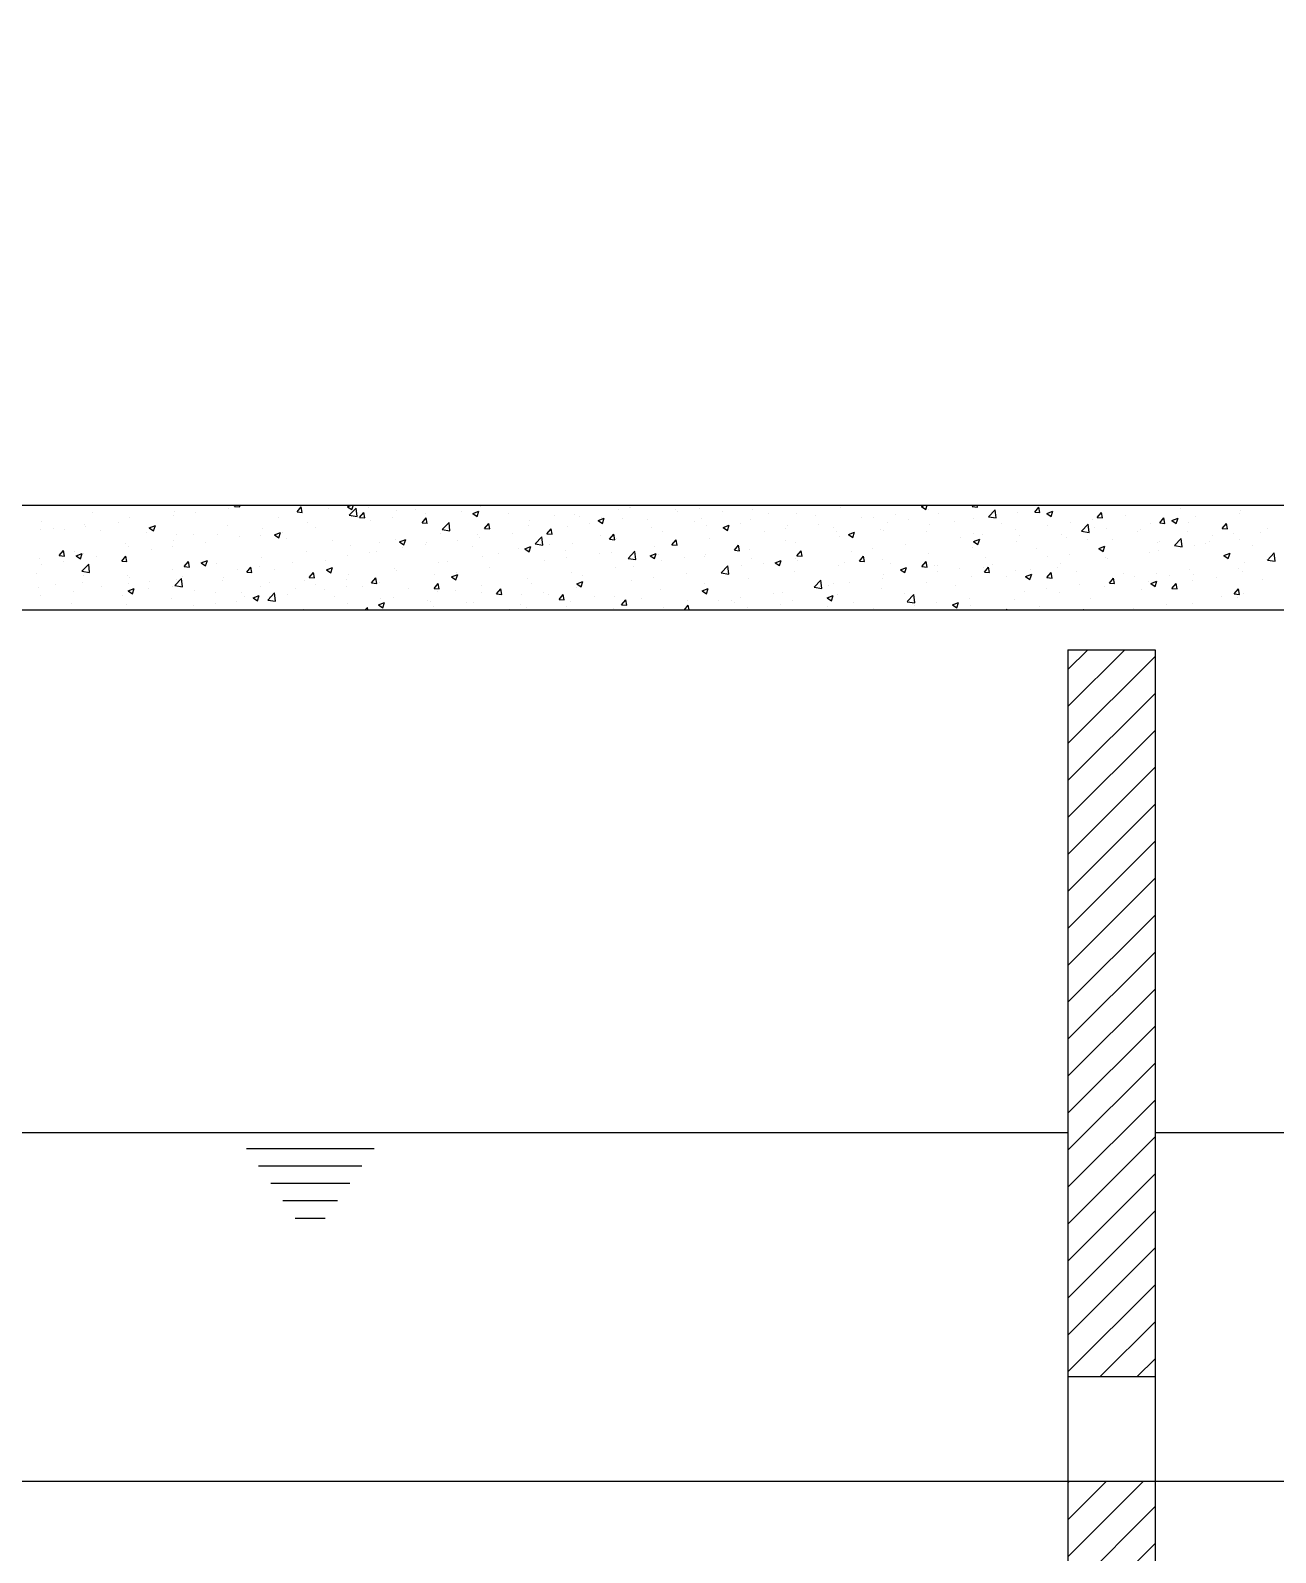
# Model space of a CAD drawing. Header units: inches. Extents: x 2738 to 3098, y 1543 to 1887.
# Drawn here: x 2876.8 to 2948.3, y 1629.9 to 1717.2 of the extents above; entities that cross this region are included whole.
import ezdxf

# ---------------------------------------------------------------- set-up
doc = ezdxf.new("R2010")
doc.units = ezdxf.units.IN
doc.header["$LTSCALE"] = 15
doc.header["$MEASUREMENT"] = 0
for name, color, linetype in [('Dim', 7, 'Continuous'), ('Hatch', 8, 'Continuous'), ('Sep. Tank', 5, 'Continuous'), ('Sock Pit', 3, 'Continuous')]:
    doc.layers.add(name, color=color, linetype=linetype)

msp = doc.modelspace()

# ---------------------------------------------------------------- hatches: boundary and pattern name
at = {"layer": 'Dim'}
h = msp.add_hatch(dxfattribs=at)
h.set_pattern_fill('ANSI31', color=256, scale=12)
h.paths.add_polyline_path([(2798.38335, 1834.10842), (2754.38335, 1834.10842), (2754.38335, 1790.10842), (2798.38335, 1790.10842), (2798.38335, 1809.10842), (2788.38335, 1809.10842), (2788.38335, 1800.10842), (2764.38335, 1800.10842), (2764.38335, 1824.10842), (2788.38335, 1824.10842), (2788.38335, 1815.10842), (2798.38335, 1815.10842)])
h.paths.add_polyline_path([(2840.38335, 1850.60842), (2936.38335, 1850.60842), (2936.38335, 1833.60842), (2941.38335, 1833.60842), (2941.38335, 1850.60842), (3001.38335, 1850.60842), (3001.38335, 1815.10842), (3011.38335, 1815.10842), (3011.38335, 1860.60842), (2830.38335, 1860.60842), (2830.38335, 1815.10842), (2840.38335, 1815.10842)])
h.paths.add_polyline_path([(2840.38335, 1809.10842), (2830.38335, 1809.10842), (2830.38335, 1763.60842), (3011.38335, 1763.60842), (3011.38335, 1809.10842), (3001.38335, 1809.10842), (3001.38335, 1773.60842), (2941.38335, 1773.60842), (2941.38335, 1785.60842), (2936.38335, 1785.60842), (2936.38335, 1773.60842), (2840.38335, 1773.60842)])
h.paths.add_polyline_path([(2840.38335, 1683.9922), (2830.38335, 1683.9922), (2830.38335, 1659.9922), (2840.38335, 1659.9922)])
h.paths.add_polyline_path([(2845.38335, 1633.9922), (2840.38335, 1633.9922), (2840.38335, 1653.9922), (2830.38335, 1653.9922), (2830.38335, 1597.9922), (2845.38335, 1597.9922)])
h.paths.add_polyline_path([(3012.38335, 1647.9922), (3002.38335, 1647.9922), (3002.38335, 1633.9922), (2997.38335, 1633.9922), (2997.38335, 1597.9922), (3012.38335, 1597.9922)])
h.paths.add_polyline_path([(3012.38335, 1683.9922), (3002.38335, 1683.9922), (3002.38335, 1653.9922), (3012.38335, 1653.9922)])
h.paths.add_polyline_path([(2941.38335, 1681.7006), (2936.38335, 1681.7006), (2936.38335, 1653.9922), (2941.38335, 1653.9922)])
h.paths.add_polyline_path([(2941.38335, 1653.9922), (2936.38335, 1653.9922), (2936.38335, 1639.9922), (2941.38335, 1639.9922)])
h.paths.add_polyline_path([(2941.38335, 1633.9922), (2936.38335, 1633.9922), (2936.38335, 1597.9922), (2941.38335, 1597.9922)])
h.paths.add_polyline_path([(2941.38335, 1825.60842), (2936.38335, 1825.60842), (2936.38335, 1813.60842), (2941.38335, 1813.60842)])
h.paths.add_polyline_path([(2941.38335, 1805.60842), (2936.38335, 1805.60842), (2936.38335, 1793.60842), (2941.38335, 1793.60842)], flags=17)

# ---------------------------------------------------------------- linework, layer by layer
at = {"layer": 'Hatch', "linetype": 'Continuous'}
for p, q in [((2880.39334, 1689.56554), (2880.39334, 1689.56554)), ((2882.51975, 1689.28052), (2882.51975, 1689.28052)), ((2885.07329, 1689.41884), (2885.07329, 1689.41884)), ((2885.08694, 1689.63257), (2885.08694, 1689.63257)), ((2886.32499, 1689.58363), (2886.32499, 1689.58363)), ((2887.61247, 1689.95267), (2887.61247, 1689.95267)), ((2888.21865, 1689.83294), (2888.21865, 1689.83294)), ((2888.55268, 1689.92342), (2888.61039, 1689.9922)), ((2888.55268, 1689.92342), (2888.85154, 1689.89727)), ((2888.85152, 1689.89724), (2888.834, 1689.9922)), ((2891.05068, 1689.31734), (2891.05068, 1689.31734)), ((2892.13898, 1689.60966), (2892.38002, 1689.89693)), ((2892.13898, 1689.60966), (2892.43784, 1689.58351)), ((2892.43782, 1689.58347), (2892.38001, 1689.89689)), ((2893.57712, 1689.95911), (2893.57712, 1689.95911)), ((2893.96662, 1689.81786), (2893.96662, 1689.81786)), ((2895.04071, 1689.91136), (2895.2513, 1689.9922)), ((2895.04071, 1689.91136), (2895.28942, 1689.7436)), ((2895.1349, 1689.42605), (2895.57958, 1689.35709)), ((2895.1353, 1689.42648), (2895.52474, 1689.83236)), ((2895.24132, 1689.33523), (2895.24132, 1689.33523)), ((2895.2894, 1689.7436), (2895.37281, 1689.9922)), ((2895.57958, 1689.3571), (2895.52434, 1689.83195)), ((2895.72528, 1689.2959), (2895.96632, 1689.58316)), ((2895.72528, 1689.2959), (2896.02414, 1689.26975)), ((2896.02412, 1689.26971), (2895.96631, 1689.58313)), ((2896.24623, 1689.84634), (2896.24623, 1689.84634)), ((2897.61587, 1689.27121), (2897.61587, 1689.27121)), ((2897.83826, 1689.71011), (2897.83826, 1689.71011)), ((2898.91534, 1689.73356), (2898.91534, 1689.73356)), ((2899.31158, 1688.98214), (2899.55262, 1689.2694)), ((2899.50953, 1689.52052), (2899.50953, 1689.52052)), ((2899.61042, 1688.95595), (2899.55261, 1689.26937)), ((2901.58445, 1689.62079), (2901.58445, 1689.62079)), ((2902.22636, 1689.51092), (2902.57645, 1689.64531)), ((2902.22636, 1689.51092), (2902.47507, 1689.34317)), ((2902.47504, 1689.34316), (2902.57643, 1689.6453)), ((2902.66728, 1689.93625), (2902.66728, 1689.93625)), ((2904.25357, 1689.50802), (2904.25357, 1689.50802)), ((2906.92268, 1689.39524), (2906.92268, 1689.39524)), ((2908.03429, 1689.44472), (2908.03429, 1689.44472)), ((2908.33983, 1689.33717), (2908.33983, 1689.33717)), ((2908.53755, 1689.95409), (2908.53755, 1689.95409)), ((2909.59179, 1689.28247), (2909.59179, 1689.28247)), ((2910.55982, 1689.76481), (2910.55982, 1689.76481)), ((2911.20666, 1689.84132), (2911.20666, 1689.84132)), ((2911.25576, 1689.8377), (2911.25576, 1689.8377)), ((2913.87577, 1689.72854), (2913.87577, 1689.72854)), ((2913.95815, 1689.62383), (2913.95815, 1689.62383)), ((2915.20985, 1689.78862), (2915.20985, 1689.78862)), ((2916.54489, 1689.61577), (2916.54489, 1689.61577)), ((2918.2857, 1689.74091), (2918.2857, 1689.74091)), ((2919.214, 1689.50299), (2919.214, 1689.50299)), ((2920.78561, 1689.52225), (2920.78561, 1689.52225)), ((2921.88311, 1689.39022), (2921.88311, 1689.39022)), ((2923.35279, 1689.8743), (2923.35279, 1689.8743)), ((2924.55222, 1689.27744), (2924.55222, 1689.27744)), ((2925.24903, 1689.31141), (2925.24903, 1689.31141)), ((2926.50072, 1689.4762), (2926.50072, 1689.4762)), ((2927.98441, 1689.92226), (2928.16661, 1689.9922)), ((2927.98441, 1689.92226), (2928.23312, 1689.75451)), ((2928.2331, 1689.7545), (2928.31286, 1689.9922)), ((2928.39438, 1689.7255), (2928.39438, 1689.7255)), ((2928.94304, 1689.49271), (2928.94304, 1689.49271)), ((2930.89453, 1689.91925), (2930.95574, 1689.9922)), ((2930.89453, 1689.91925), (2931.19339, 1689.89311)), ((2931.19337, 1689.89307), (2931.17509, 1689.9922)), ((2931.82544, 1689.33106), (2932.27012, 1689.26209)), ((2931.82585, 1689.33149), (2932.21529, 1689.73737)), ((2932.27012, 1689.2621), (2932.21487, 1689.73695)), ((2933.50718, 1689.57696), (2933.50718, 1689.57696)), ((2934.48083, 1689.60549), (2934.72188, 1689.89276)), ((2934.48083, 1689.60549), (2934.77969, 1689.57934)), ((2934.77967, 1689.57931), (2934.72186, 1689.89272)), ((2935.17006, 1689.52183), (2935.52015, 1689.65621)), ((2935.17006, 1689.52183), (2935.41877, 1689.35407)), ((2935.41874, 1689.35406), (2935.52013, 1689.65621)), ((2936.10411, 1689.95184), (2936.10411, 1689.95184)), ((2938.06713, 1689.29173), (2938.30818, 1689.579)), ((2938.06713, 1689.29173), (2938.36599, 1689.26558)), ((2938.36597, 1689.26555), (2938.30816, 1689.57896)), ((2939.68526, 1689.41309), (2939.68526, 1689.41309)), ((2941.65343, 1688.97797), (2941.89448, 1689.26524)), ((2941.95228, 1688.95179), (2941.89446, 1689.2652)), ((2942.84301, 1689.82881), (2942.84301, 1689.82881)), ((2943.73296, 1689.3344), (2943.73296, 1689.3344)), ((2946.23219, 1689.51254), (2946.23219, 1689.51254)), ((2946.30015, 1689.68645), (2946.30015, 1689.68645)), ((2877.39729, 1688.58555), (2877.39729, 1688.58555)), ((2877.47741, 1689.06502), (2877.47741, 1689.06502)), ((2878.18256, 1688.65306), (2878.18256, 1688.65306)), ((2878.77018, 1688.58902), (2878.77018, 1688.58902)), ((2879.92282, 1688.90564), (2879.92282, 1688.90564)), ((2880.02188, 1688.75381), (2880.02188, 1688.75381)), ((2880.85167, 1688.54029), (2880.85167, 1688.54029)), ((2881.91554, 1689.00312), (2881.91554, 1689.00312)), ((2883.52078, 1688.42752), (2883.52078, 1688.42752)), ((2883.65395, 1688.69915), (2884.00404, 1688.83353)), ((2883.65395, 1688.69915), (2883.90266, 1688.53139)), ((2883.90264, 1688.53138), (2884.00402, 1688.83353)), ((2888.13475, 1688.81682), (2888.13475, 1688.81682)), ((2890.14861, 1688.66308), (2890.14861, 1688.66308)), ((2890.8396, 1688.29871), (2891.18969, 1688.4331)), ((2891.08829, 1688.13094), (2891.18967, 1688.43309)), ((2891.31276, 1688.44139), (2891.31276, 1688.44139)), ((2892.71579, 1689.01513), (2892.71579, 1689.01513)), ((2893.20642, 1688.6907), (2893.20642, 1688.6907)), ((2896.36417, 1689.10643), (2896.36417, 1689.10643)), ((2899.31158, 1688.98214), (2899.61044, 1688.95599)), ((2900.34464, 1688.39769), (2900.34464, 1688.39769)), ((2900.4711, 1688.59846), (2900.91579, 1688.52949)), ((2900.47151, 1688.59888), (2900.86095, 1689.00476)), ((2900.91578, 1688.5295), (2900.86054, 1689.00435)), ((2902.87017, 1688.71778), (2902.87017, 1688.71778)), ((2902.89788, 1688.66838), (2903.13893, 1688.95564)), ((2902.89788, 1688.66838), (2903.19674, 1688.64223)), ((2903.19672, 1688.64219), (2903.13891, 1688.95561)), ((2905.4239, 1688.83665), (2905.4239, 1688.83665)), ((2905.46711, 1689.09267), (2905.46711, 1689.09267)), ((2906.48418, 1688.35462), (2906.72523, 1688.64188)), ((2906.78302, 1688.32843), (2906.72521, 1688.64185)), ((2907.65504, 1688.79401), (2907.65504, 1688.79401)), ((2908.90674, 1688.9588), (2908.90674, 1688.9588)), ((2909.412, 1689.11049), (2909.7621, 1689.24487)), ((2909.412, 1689.11049), (2909.66072, 1688.94273)), ((2909.66069, 1688.94272), (2909.76207, 1689.24487)), ((2910.8004, 1689.2081), (2910.8004, 1689.2081)), ((2912.2609, 1689.16969), (2912.2609, 1689.16969)), ((2912.45384, 1688.73986), (2912.45384, 1688.73986)), ((2913.09596, 1688.47522), (2913.09596, 1688.47522)), ((2914.93001, 1689.05692), (2914.93001, 1689.05692)), ((2915.36977, 1689.24039), (2915.36977, 1689.24039)), ((2915.66314, 1688.82728), (2915.66314, 1688.82728)), ((2916.59765, 1688.71005), (2916.94774, 1688.84443)), ((2916.59765, 1688.71005), (2916.84636, 1688.54229)), ((2916.84634, 1688.54228), (2916.94772, 1688.84443)), ((2917.59913, 1688.94414), (2917.59913, 1688.94414)), ((2918.18868, 1689.14737), (2918.18868, 1689.14737)), ((2918.94591, 1688.48159), (2918.94591, 1688.48159)), ((2920.19761, 1688.64638), (2920.19761, 1688.64638)), ((2920.26824, 1688.83137), (2920.26824, 1688.83137)), ((2922.09127, 1688.89568), (2922.09127, 1688.89568)), ((2922.93735, 1688.71859), (2922.93735, 1688.71859)), ((2923.11118, 1688.49166), (2923.11118, 1688.49166)), ((2923.7833, 1688.30961), (2924.13339, 1688.444)), ((2924.03199, 1688.14184), (2924.13337, 1688.44399)), ((2925.60646, 1688.60582), (2925.60646, 1688.60582)), ((2925.81753, 1688.52993), (2925.81753, 1688.52993)), ((2926.02711, 1688.99218), (2926.02711, 1688.99218)), ((2927.22134, 1689.16467), (2927.22134, 1689.16467)), ((2928.27557, 1688.49305), (2928.27557, 1688.49305)), ((2928.41446, 1688.90481), (2928.41446, 1688.90481)), ((2929.89045, 1689.0519), (2929.89045, 1689.0519)), ((2930.98164, 1689.25686), (2930.98164, 1689.25686)), ((2932.55956, 1688.93912), (2932.55956, 1688.93912)), ((2933.38215, 1688.58327), (2933.38215, 1688.58327)), ((2935.22867, 1688.82635), (2935.22867, 1688.82635)), ((2936.5399, 1688.99899), (2936.5399, 1688.99899)), ((2937.16164, 1688.50346), (2937.60633, 1688.43449)), ((2937.16206, 1688.50389), (2937.5515, 1688.90978)), ((2937.60632, 1688.4345), (2937.55108, 1688.90935)), ((2937.7916, 1689.16378), (2937.7916, 1689.16378)), ((2937.89778, 1688.71357), (2937.89778, 1688.71357)), ((2938.6105, 1688.63942), (2938.6105, 1688.63942)), ((2940.40033, 1688.51149), (2940.40033, 1688.51149)), ((2940.5669, 1688.6008), (2940.5669, 1688.6008)), ((2941.13603, 1688.95951), (2941.13603, 1688.95951)), ((2941.65343, 1688.97797), (2941.95229, 1688.95182)), ((2942.3557, 1689.12139), (2942.7058, 1689.25577)), ((2942.35571, 1689.12139), (2942.60442, 1688.95363)), ((2942.60439, 1688.95362), (2942.70577, 1689.25577)), ((2943.23601, 1688.48802), (2943.23601, 1688.48802)), ((2943.31626, 1689.01201), (2943.31626, 1689.01201)), ((2945.23973, 1688.66421), (2945.48078, 1688.95148)), ((2945.23974, 1688.66421), (2945.53859, 1688.63806)), ((2945.53858, 1688.63802), (2945.48076, 1688.95144)), ((2947.43027, 1688.4147), (2947.43027, 1688.4147)), ((2947.83077, 1688.68657), (2947.83077, 1688.68657)), ((2882.30289, 1687.81577), (2882.30289, 1687.81577)), ((2882.45895, 1687.61605), (2882.45895, 1687.61605)), ((2885.00964, 1687.61157), (2885.00964, 1687.61157)), ((2885.02614, 1687.96811), (2885.02614, 1687.96811)), ((2885.21882, 1688.31629), (2885.21882, 1688.31629)), ((2886.18989, 1688.31474), (2886.18989, 1688.31474)), ((2886.9033, 1687.86088), (2886.9033, 1687.86088)), ((2887.55167, 1688.2882), (2887.55167, 1688.2882)), ((2888.85901, 1688.20197), (2888.85901, 1688.20197)), ((2890.06106, 1688.27661), (2890.06106, 1688.27661)), ((2890.8396, 1688.29871), (2891.08831, 1688.13095)), ((2891.52812, 1688.08919), (2891.52812, 1688.08919)), ((2894.19723, 1687.97642), (2894.19723, 1687.97642)), ((2895.18052, 1687.67076), (2895.18052, 1687.67076)), ((2896.86634, 1687.86364), (2896.86634, 1687.86364)), ((2897.77746, 1688.04564), (2897.77746, 1688.04564)), ((2898.02524, 1687.89827), (2898.37534, 1688.03266)), ((2898.02525, 1687.89827), (2898.27396, 1687.73051)), ((2898.19418, 1687.54846), (2898.19418, 1687.54846)), ((2898.27393, 1687.7305), (2898.37531, 1688.03265)), ((2899.53546, 1687.75087), (2899.53546, 1687.75087)), ((2899.59204, 1687.8356), (2899.59204, 1687.8356)), ((2901.35193, 1687.96419), (2901.35193, 1687.96419)), ((2902.20457, 1687.6381), (2902.20457, 1687.6381)), ((2902.50797, 1688.33612), (2902.50797, 1688.33612)), ((2902.60363, 1688.12898), (2902.60363, 1688.12898)), ((2904.49729, 1688.37828), (2904.49729, 1688.37828)), ((2904.87368, 1687.52532), (2904.87368, 1687.52532)), ((2905.21089, 1687.49783), (2905.56098, 1687.63222)), ((2905.45958, 1687.33006), (2905.56096, 1687.63221)), ((2905.80731, 1687.77086), (2906.25199, 1687.70189)), ((2905.80771, 1687.77128), (2906.19715, 1688.17717)), ((2906.25199, 1687.7019), (2906.19675, 1688.17675)), ((2906.48418, 1688.35462), (2906.78304, 1688.32847)), ((2906.62198, 1687.73881), (2906.62198, 1687.73881)), ((2907.97349, 1687.78025), (2907.97349, 1687.78025)), ((2909.53791, 1688.23934), (2909.53791, 1688.23934)), ((2910.07048, 1688.04086), (2910.31153, 1688.32812)), ((2910.07048, 1688.04086), (2910.36934, 1688.01471)), ((2910.36932, 1688.01467), (2910.31151, 1688.32808)), ((2910.49902, 1688.10034), (2910.49902, 1688.10034)), ((2912.6428, 1687.65177), (2912.6428, 1687.65177)), ((2913.65678, 1687.72709), (2913.89783, 1688.01436)), ((2913.65678, 1687.7271), (2913.95564, 1687.70095)), ((2913.8945, 1687.81656), (2913.8945, 1687.81656)), ((2913.95563, 1687.70091), (2913.89781, 1688.01432)), ((2915.78816, 1688.06586), (2915.78816, 1688.06586)), ((2917.24308, 1687.41333), (2917.48413, 1687.7006)), ((2917.54193, 1687.38715), (2917.48411, 1687.70056)), ((2920.19525, 1687.99113), (2920.19525, 1687.99113)), ((2920.72481, 1687.85778), (2920.72481, 1687.85778)), ((2923.29199, 1688.20984), (2923.29199, 1688.20984)), ((2923.7833, 1688.30961), (2924.03201, 1688.14185)), ((2927.07904, 1687.75345), (2927.07904, 1687.75345)), ((2930.23679, 1688.16917), (2930.23679, 1688.16917)), ((2930.92085, 1687.59239), (2930.92085, 1687.59239)), ((2930.94469, 1688.38027), (2930.94469, 1688.38027)), ((2930.96895, 1687.90917), (2931.31904, 1688.04356)), ((2930.96895, 1687.90917), (2931.21766, 1687.74141)), ((2931.21763, 1687.7414), (2931.31901, 1688.04355)), ((2931.48849, 1688.33396), (2931.48849, 1688.33396)), ((2933.44638, 1687.91249), (2933.44638, 1687.91249)), ((2933.6138, 1688.2675), (2933.6138, 1688.2675)), ((2936.04331, 1688.28737), (2936.04331, 1688.28737)), ((2936.28291, 1688.15472), (2936.28291, 1688.15472)), ((2937.4844, 1688.01096), (2937.4844, 1688.01096)), ((2938.15459, 1687.50873), (2938.50468, 1687.64312)), ((2938.40328, 1687.34097), (2938.50466, 1687.64311)), ((2938.95202, 1688.04195), (2938.95202, 1688.04195)), ((2941.52766, 1687.85675), (2941.52766, 1687.85675)), ((2941.62114, 1687.92917), (2941.62114, 1687.92917)), ((2942.49785, 1687.67586), (2942.94253, 1687.60689)), ((2942.49826, 1687.6763), (2942.8877, 1688.08218)), ((2942.77936, 1688.02154), (2942.77936, 1688.02154)), ((2942.94252, 1687.6069), (2942.88728, 1688.08175)), ((2943.67216, 1687.66993), (2943.67216, 1687.66993)), ((2944.29025, 1687.8164), (2944.29025, 1687.8164)), ((2944.51434, 1687.91418), (2944.51434, 1687.91418)), ((2944.67302, 1688.27085), (2944.67302, 1688.27085)), ((2945.90512, 1688.37525), (2945.90512, 1688.37525)), ((2946.23935, 1688.02198), (2946.23935, 1688.02198)), ((2946.95936, 1687.70363), (2946.95936, 1687.70363)), ((2877.33649, 1686.92108), (2877.33649, 1686.92108)), ((2878.48753, 1687.10374), (2878.72858, 1687.39101)), ((2878.48753, 1687.10374), (2878.78639, 1687.07759)), ((2878.70653, 1686.78175), (2878.70653, 1686.78175)), ((2878.78637, 1687.07756), (2878.72856, 1687.39097)), ((2879.38696, 1687.31524), (2879.38696, 1687.31524)), ((2879.45284, 1687.08649), (2879.80293, 1687.22088)), ((2879.45284, 1687.08649), (2879.70155, 1686.91873)), ((2879.70153, 1686.91872), (2879.80291, 1687.22087)), ((2879.86202, 1687.24117), (2879.86202, 1687.24117)), ((2880.60019, 1687.03106), (2880.60019, 1687.03106)), ((2882.07383, 1686.78998), (2882.31488, 1687.07725)), ((2882.07383, 1686.78998), (2882.37269, 1686.76383)), ((2882.37267, 1686.7638), (2882.31486, 1687.07721)), ((2883.75795, 1687.44679), (2883.75795, 1687.44679)), ((2885.66013, 1686.47622), (2885.90118, 1686.76349)), ((2885.95897, 1686.45004), (2885.90116, 1686.76345)), ((2886.63849, 1686.68605), (2886.98858, 1686.82044)), ((2886.63849, 1686.68605), (2886.8872, 1686.51829)), ((2886.88717, 1686.51829), (2886.98855, 1686.82043)), ((2890.08781, 1686.99861), (2890.08781, 1686.99861)), ((2891.89107, 1686.71864), (2891.89107, 1686.71864)), ((2892.65499, 1687.35066), (2892.65499, 1687.35066)), ((2893.76018, 1686.83455), (2893.76018, 1686.83455)), ((2895.04882, 1687.13437), (2895.04882, 1687.13437)), ((2896.30052, 1687.29916), (2896.30052, 1687.29916)), ((2896.67611, 1687.33507), (2896.67611, 1687.33507)), ((2900.28384, 1686.73322), (2900.28384, 1686.73322)), ((2900.79012, 1686.73776), (2900.79012, 1686.73776)), ((2902.80937, 1687.05331), (2902.80937, 1687.05331)), ((2903.70605, 1687.23829), (2903.70605, 1687.23829)), ((2905.21089, 1687.49783), (2905.4596, 1687.33007)), ((2905.40631, 1687.4282), (2905.40631, 1687.4282)), ((2906.33969, 1686.82195), (2906.33969, 1686.82195)), ((2907.54279, 1687.41255), (2907.54279, 1687.41255)), ((2907.59139, 1686.98674), (2907.59139, 1686.98674)), ((2909.48505, 1687.23604), (2909.48505, 1687.23604)), ((2910.2119, 1687.29977), (2910.2119, 1687.29977)), ((2911.14351, 1686.94326), (2911.5882, 1686.87429)), ((2911.14392, 1686.94369), (2911.53336, 1687.34957)), ((2911.58819, 1686.8743), (2911.53295, 1687.34915)), ((2912.39654, 1687.09739), (2912.74663, 1687.23178)), ((2912.39654, 1687.09739), (2912.64525, 1686.92963)), ((2912.64523, 1686.92963), (2912.74661, 1687.23177)), ((2912.88102, 1687.187), (2912.88102, 1687.187)), ((2913.03516, 1686.81075), (2913.03516, 1686.81075)), ((2914.36339, 1686.99008), (2914.36339, 1686.99008)), ((2915.55013, 1687.07422), (2915.55013, 1687.07422)), ((2915.60234, 1687.16281), (2915.60234, 1687.16281)), ((2917.24308, 1687.41333), (2917.54194, 1687.38719)), ((2917.27932, 1687.49061), (2917.27932, 1687.49061)), ((2918.12788, 1687.4829), (2918.12788, 1687.4829)), ((2918.21924, 1686.96145), (2918.21924, 1686.96145)), ((2918.88227, 1686.67432), (2918.88227, 1686.67432)), ((2919.58219, 1686.69695), (2919.93228, 1686.83134)), ((2919.58219, 1686.69695), (2919.8309, 1686.52919)), ((2919.83087, 1686.52919), (2919.93226, 1686.83133)), ((2920.77593, 1686.92363), (2920.77593, 1686.92363)), ((2920.82938, 1687.09957), (2921.07043, 1687.38684)), ((2920.82939, 1687.09957), (2921.12824, 1687.07343)), ((2920.88835, 1686.84868), (2920.88835, 1686.84868)), ((2921.12823, 1687.07339), (2921.07041, 1687.3868)), ((2923.55747, 1686.7359), (2923.55747, 1686.7359)), ((2923.93368, 1687.33935), (2923.93368, 1687.33935)), ((2924.41569, 1686.78581), (2924.65673, 1687.07308)), ((2924.41569, 1686.78581), (2924.71455, 1686.75967)), ((2924.71453, 1686.75963), (2924.65671, 1687.07304)), ((2925.18538, 1687.50414), (2925.18538, 1687.50414)), ((2925.75673, 1686.86546), (2925.75673, 1686.86546)), ((2928.00199, 1686.47205), (2928.24303, 1686.75932)), ((2928.30083, 1686.44587), (2928.24302, 1686.75928)), ((2928.35366, 1687.24034), (2928.35366, 1687.24034)), ((2931.65254, 1687.00991), (2931.65254, 1687.00991)), ((2934.56847, 1687.51044), (2934.56847, 1687.51044)), ((2935.22455, 1687.02693), (2935.22455, 1687.02693)), ((2936.47625, 1687.19172), (2936.47625, 1687.19172)), ((2938.15459, 1687.50873), (2938.4033, 1687.34097)), ((2938.36991, 1687.44103), (2938.36991, 1687.44103)), ((2938.5497, 1686.97495), (2938.5497, 1686.97495)), ((2938.68247, 1686.91313), (2938.68247, 1686.91313)), ((2941.07523, 1687.29504), (2941.07523, 1687.29504)), ((2941.5984, 1687.41365), (2941.5984, 1687.41365)), ((2945.34024, 1687.10829), (2945.69033, 1687.24268)), ((2945.34024, 1687.10829), (2945.58895, 1686.94053)), ((2945.58893, 1686.94053), (2945.69031, 1687.24267)), ((2946.51542, 1686.71452), (2946.51542, 1686.71452)), ((2947.76712, 1686.8793), (2947.76712, 1686.8793)), ((2947.83405, 1686.84826), (2948.27873, 1686.77929)), ((2947.83447, 1686.8487), (2948.22391, 1687.25458)), ((2948.27873, 1686.7793), (2948.22349, 1687.25415)), ((2877.20888, 1686.09809), (2877.20888, 1686.09809)), ((2877.45483, 1686.61696), (2877.45483, 1686.61696)), ((2879.78918, 1686.21066), (2880.23386, 1686.14169)), ((2879.78958, 1686.21108), (2880.17902, 1686.61696)), ((2879.878, 1685.98531), (2879.878, 1685.98531)), ((2880.23386, 1686.1417), (2880.17862, 1686.61655)), ((2882.39816, 1685.95158), (2882.39816, 1685.95158)), ((2882.54711, 1685.87254), (2882.54711, 1685.87254)), ((2884.96534, 1686.30364), (2884.96534, 1686.30364)), ((2885.12578, 1685.38348), (2885.51523, 1685.78936)), ((2885.57006, 1685.3141), (2885.51482, 1685.78895)), ((2885.58796, 1685.88882), (2885.58796, 1685.88882)), ((2885.66013, 1686.47622), (2885.95899, 1686.45007)), ((2887.49087, 1686.62373), (2887.49087, 1686.62373)), ((2887.92832, 1685.8335), (2887.92832, 1685.8335)), ((2888.74571, 1686.30455), (2888.74571, 1686.30455)), ((2889.24643, 1686.16246), (2889.48748, 1686.44973)), ((2889.24643, 1686.16246), (2889.54529, 1686.13631)), ((2889.54528, 1686.13627), (2889.48746, 1686.44969)), ((2889.99741, 1686.46934), (2889.99741, 1686.46934)), ((2890.84425, 1686.33402), (2890.84425, 1686.33402)), ((2892.83273, 1685.8487), (2893.07378, 1686.13596)), ((2892.83274, 1685.8487), (2893.13159, 1685.82255)), ((2893.13158, 1685.82251), (2893.07376, 1686.13593)), ((2893.82413, 1686.28561), (2894.17423, 1686.42)), ((2893.82413, 1686.28561), (2894.07284, 1686.11785)), ((2894.07282, 1686.11785), (2894.1742, 1686.41999)), ((2895.11972, 1686.00629), (2895.11972, 1686.00629)), ((2896.41904, 1685.53494), (2896.66008, 1685.8222)), ((2896.71788, 1685.50875), (2896.66006, 1685.82217)), ((2897.71666, 1686.38117), (2897.71666, 1686.38117)), ((2897.87419, 1686.23724), (2897.87419, 1686.23724)), ((2900.03658, 1685.99213), (2900.03658, 1685.99213)), ((2901.00978, 1685.88517), (2901.35987, 1686.01956)), ((2901.00978, 1685.88517), (2901.25849, 1685.71742)), ((2901.25847, 1685.71741), (2901.35985, 1686.01955)), ((2901.28828, 1686.15692), (2901.28828, 1686.15692)), ((2903.18194, 1686.40622), (2903.18194, 1686.40622)), ((2907.91269, 1686.11578), (2907.91269, 1686.11578)), ((2908.53153, 1685.98903), (2908.53153, 1685.98903)), ((2910.43823, 1686.43587), (2910.43823, 1686.43587)), ((2911.44746, 1686.48956), (2911.44746, 1686.48956)), ((2912.57916, 1685.8445), (2912.57916, 1685.8445)), ((2914.47281, 1686.09381), (2914.47281, 1686.09381)), ((2916.47972, 1686.11566), (2916.9244, 1686.04669)), ((2916.48013, 1686.11609), (2916.86957, 1686.52197)), ((2916.9244, 1686.0467), (2916.86915, 1686.52155)), ((2917.63057, 1686.50953), (2917.63057, 1686.50953)), ((2918.06708, 1685.81843), (2918.06708, 1685.81843)), ((2920.66401, 1686.19331), (2920.66401, 1686.19331)), ((2923.23119, 1686.54537), (2923.23119, 1686.54537)), ((2925.76369, 1685.78139), (2925.76369, 1685.78139)), ((2925.82067, 1686.00886), (2925.82067, 1686.00886)), ((2926.22658, 1686.62313), (2926.22658, 1686.62313)), ((2926.76783, 1686.29651), (2927.11793, 1686.4309)), ((2926.76783, 1686.29651), (2927.01655, 1686.12876)), ((2927.01652, 1686.12875), (2927.1179, 1686.43089)), ((2928.00199, 1686.47205), (2928.30085, 1686.44591)), ((2928.73661, 1686.50939), (2928.73661, 1686.50939)), ((2928.89569, 1686.51035), (2928.89569, 1686.51035)), ((2928.92144, 1686.19711), (2928.92144, 1686.19711)), ((2930.17314, 1686.3619), (2930.17314, 1686.3619)), ((2930.86005, 1685.92792), (2930.86005, 1685.92792)), ((2931.5648, 1686.39758), (2931.5648, 1686.39758)), ((2931.58829, 1686.15829), (2931.82933, 1686.44556)), ((2931.58829, 1686.15829), (2931.88715, 1686.13214)), ((2931.88713, 1686.13211), (2931.82932, 1686.44552)), ((2932.0668, 1686.61121), (2932.0668, 1686.61121)), ((2932.85061, 1685.91208), (2932.85061, 1685.91208)), ((2933.38558, 1686.24802), (2933.38558, 1686.24802)), ((2933.95348, 1685.89608), (2934.30357, 1686.03046)), ((2933.95348, 1685.89607), (2934.20219, 1685.72832)), ((2934.20217, 1685.72831), (2934.30355, 1686.03046)), ((2934.23391, 1686.2848), (2934.23391, 1686.2848)), ((2935.17459, 1685.84453), (2935.41563, 1686.1318)), ((2935.17459, 1685.84453), (2935.47345, 1685.81838)), ((2935.47343, 1685.81835), (2935.41562, 1686.13176)), ((2935.76654, 1686.4126), (2935.76654, 1686.4126)), ((2935.98251, 1686.6229), (2935.98251, 1686.6229)), ((2936.90303, 1686.17203), (2936.90303, 1686.17203)), ((2938.76089, 1685.53077), (2939.00193, 1685.81804)), ((2939.05973, 1685.50459), (2939.00192, 1685.818)), ((2939.57214, 1686.05925), (2939.57214, 1686.05925)), ((2940.21231, 1685.88469), (2940.21231, 1685.88469)), ((2941.46401, 1686.04948), (2941.46401, 1686.04948)), ((2942.24125, 1685.94648), (2942.24125, 1685.94648)), ((2943.35767, 1686.29879), (2943.35767, 1686.29879)), ((2943.61136, 1686.00546), (2943.61136, 1686.00546)), ((2944.91036, 1685.83371), (2944.91036, 1685.83371)), ((2946.17855, 1686.35751), (2946.17855, 1686.35751)), ((2946.42388, 1686.1644), (2946.42388, 1686.1644)), ((2877.27569, 1685.25661), (2877.27569, 1685.25661)), ((2878.26312, 1685.42646), (2878.26312, 1685.42646)), ((2879.28485, 1685.059), (2879.28485, 1685.059)), ((2879.80122, 1685.5767), (2879.80122, 1685.5767)), ((2880.93224, 1685.31369), (2880.93224, 1685.31369)), ((2882.43737, 1685.0734), (2882.78747, 1685.20778)), ((2882.43737, 1685.0734), (2882.68609, 1684.90564)), ((2882.4426, 1685.47473), (2882.4426, 1685.47473)), ((2882.68606, 1684.90563), (2882.78744, 1685.20778)), ((2883.60135, 1685.20091), (2883.60135, 1685.20091)), ((2883.6943, 1685.63952), (2883.6943, 1685.63952)), ((2885.01239, 1685.33297), (2885.01239, 1685.33297)), ((2885.12538, 1685.38306), (2885.57007, 1685.31409)), ((2885.21622, 1685.75976), (2885.21622, 1685.75976)), ((2886.27046, 1685.08814), (2886.27046, 1685.08814)), ((2887.43007, 1684.95926), (2887.43007, 1684.95926)), ((2887.88533, 1685.64699), (2887.88533, 1685.64699)), ((2888.93957, 1684.97537), (2888.93957, 1684.97537)), ((2890.02701, 1685.33414), (2890.02701, 1685.33414)), ((2890.46199, 1684.55588), (2890.85143, 1684.96177)), ((2890.55445, 1685.53422), (2890.55445, 1685.53422)), ((2890.90627, 1684.4865), (2890.85103, 1684.96135)), ((2892.04232, 1685.23619), (2892.04232, 1685.23619)), ((2892.59419, 1685.68619), (2892.59419, 1685.68619)), ((2893.22356, 1685.42144), (2893.22356, 1685.42144)), ((2893.73347, 1685.16231), (2893.73347, 1685.16231)), ((2894.95825, 1685.73671), (2894.95825, 1685.73671)), ((2894.98517, 1685.3271), (2894.98517, 1685.3271)), ((2895.89267, 1685.30867), (2895.89267, 1685.30867)), ((2896.41904, 1685.53494), (2896.71789, 1685.50879)), ((2896.87883, 1685.5764), (2896.87883, 1685.5764)), ((2898.56178, 1685.19589), (2898.56178, 1685.19589)), ((2900.00534, 1685.22118), (2900.24638, 1685.50844)), ((2900.00534, 1685.22118), (2900.3042, 1685.19503)), ((2900.22304, 1685.06875), (2900.22304, 1685.06875)), ((2900.30418, 1685.19499), (2900.24637, 1685.50841)), ((2901.23089, 1685.08312), (2901.23089, 1685.08312)), ((2902.69966, 1684.98798), (2902.69966, 1684.98798)), ((2902.74857, 1685.38885), (2902.74857, 1685.38885)), ((2903.59164, 1684.90742), (2903.83268, 1685.19468)), ((2903.59164, 1684.90742), (2903.8905, 1684.88127)), ((2903.89048, 1684.88123), (2903.83267, 1685.19465)), ((2903.90001, 1684.97034), (2903.90001, 1684.97034)), ((2905.34551, 1685.76373), (2905.34551, 1685.76373)), ((2905.6156, 1685.48851), (2905.6156, 1685.48851)), ((2906.27604, 1685.01468), (2906.27604, 1685.01468)), ((2908.1697, 1685.26398), (2908.1697, 1685.26398)), ((2908.19543, 1685.48474), (2908.54552, 1685.61912)), ((2908.19543, 1685.48474), (2908.44414, 1685.31698)), ((2908.44411, 1685.31697), (2908.5455, 1685.61912)), ((2911.32746, 1685.67971), (2911.32746, 1685.67971)), ((2912.97436, 1685.14629), (2912.97436, 1685.14629)), ((2915.38107, 1685.0843), (2915.73117, 1685.21868)), ((2915.38108, 1685.0843), (2915.62979, 1684.91654)), ((2915.54154, 1685.49834), (2915.54154, 1685.49834)), ((2915.62976, 1684.91653), (2915.73114, 1685.21868)), ((2919.46058, 1684.95157), (2919.46058, 1684.95157)), ((2919.98881, 1685.00781), (2919.98881, 1685.00781)), ((2921.81592, 1685.28806), (2922.26061, 1685.2191)), ((2921.81633, 1685.28849), (2922.20577, 1685.69438)), ((2922.2606, 1685.2191), (2922.20536, 1685.69395)), ((2922.61833, 1685.36729), (2922.61833, 1685.36729)), ((2922.90474, 1685.50834), (2922.90474, 1685.50834)), ((2923.87003, 1685.53208), (2923.87003, 1685.53208)), ((2925.69593, 1685.20099), (2925.69593, 1685.20099)), ((2927.01875, 1684.91103), (2927.01875, 1684.91103)), ((2928.29286, 1685.57587), (2928.29286, 1685.57587)), ((2929.93468, 1685.41155), (2929.93468, 1685.41155)), ((2933.9092, 1685.05487), (2933.9092, 1685.05487)), ((2935.1609, 1685.21966), (2935.1609, 1685.21966)), ((2935.92171, 1684.95843), (2935.92171, 1684.95843)), ((2937.05456, 1685.46897), (2937.05456, 1685.46897)), ((2938.4889, 1685.31048), (2938.4889, 1685.31048)), ((2938.76089, 1685.53077), (2939.05975, 1685.50462)), ((2940.59202, 1685.16335), (2940.59202, 1685.16335)), ((2941.01443, 1685.63058), (2941.01443, 1685.63058)), ((2941.13913, 1685.49564), (2941.48922, 1685.63002)), ((2941.13913, 1685.49564), (2941.38784, 1685.32788)), ((2941.38782, 1685.32787), (2941.4892, 1685.63002)), ((2942.34719, 1685.21701), (2942.58824, 1685.50428)), ((2942.34719, 1685.21701), (2942.64605, 1685.19086)), ((2942.64603, 1685.19082), (2942.58822, 1685.50424)), ((2943.50795, 1685.66388), (2943.50795, 1685.66388)), ((2945.93349, 1684.90325), (2946.17454, 1685.19051)), ((2945.93349, 1684.90325), (2946.23235, 1684.8771)), ((2946.23233, 1684.87706), (2946.17452, 1685.19048)), ((2946.45178, 1684.90725), (2946.45178, 1684.90725)), ((2947.57947, 1685.72093), (2947.57947, 1685.72093)), ((2877.39119, 1684.8097), (2877.39119, 1684.8097)), ((2879.18052, 1684.33192), (2879.18052, 1684.33192)), ((2882.09646, 1684.83245), (2882.09646, 1684.83245)), ((2882.33736, 1684.28711), (2882.33736, 1684.28711)), ((2884.90454, 1684.63917), (2884.90454, 1684.63917)), ((2886.21046, 1684.23514), (2886.21046, 1684.23514)), ((2887.43036, 1684.33249), (2887.43036, 1684.33249)), ((2888.68206, 1684.49728), (2888.68206, 1684.49728)), ((2889.12639, 1684.73566), (2889.12639, 1684.73566)), ((2889.62302, 1684.67296), (2889.97311, 1684.80734)), ((2889.62302, 1684.67296), (2889.87173, 1684.5052)), ((2889.87171, 1684.50519), (2889.97309, 1684.80734)), ((2890.46159, 1684.55546), (2890.90627, 1684.48649)), ((2890.57572, 1684.74658), (2890.57572, 1684.74658)), ((2891.60868, 1684.86259), (2891.60868, 1684.86259)), ((2892.53339, 1684.02173), (2892.53339, 1684.02173)), ((2894.2778, 1684.74982), (2894.2778, 1684.74982)), ((2895.05892, 1684.34182), (2895.05892, 1684.34182)), ((2896.05142, 1683.9922), (2896.18764, 1684.13417)), ((2896.2037, 1683.9922), (2896.18723, 1684.13375)), ((2896.80867, 1684.27252), (2897.15876, 1684.40691)), ((2896.80867, 1684.27252), (2897.05738, 1684.10476)), ((2896.94691, 1684.63704), (2896.94691, 1684.63704)), ((2897.05736, 1684.10475), (2897.15874, 1684.4069)), ((2897.65586, 1684.7167), (2897.65586, 1684.7167)), ((2898.72123, 1684.02007), (2898.72123, 1684.02007)), ((2899.61602, 1684.52427), (2899.61602, 1684.52427)), ((2899.78373, 1684.48746), (2899.78373, 1684.48746)), ((2899.97293, 1684.18486), (2899.97293, 1684.18486)), ((2901.86659, 1684.43416), (2901.86659, 1684.43416)), ((2902.28513, 1684.41149), (2902.28513, 1684.41149)), ((2904.95425, 1684.29872), (2904.95425, 1684.29872)), ((2905.02435, 1684.84989), (2905.02435, 1684.84989)), ((2905.28471, 1684.09926), (2905.28471, 1684.09926)), ((2906.56912, 1684.85757), (2906.56912, 1684.85757)), ((2907.17794, 1684.59366), (2907.41898, 1684.88092)), ((2907.17794, 1684.59366), (2907.4768, 1684.56751)), ((2907.47678, 1684.56747), (2907.41897, 1684.88088)), ((2907.62336, 1684.18595), (2907.62336, 1684.18595)), ((2907.85189, 1684.45131), (2907.85189, 1684.45131)), ((2909.23823, 1684.7448), (2909.23823, 1684.7448)), ((2910.29247, 1684.07317), (2910.29247, 1684.07317)), ((2910.37743, 1684.7714), (2910.37743, 1684.7714)), ((2910.76424, 1684.27989), (2911.00528, 1684.56716)), ((2910.76424, 1684.2799), (2911.0631, 1684.25375)), ((2911.06308, 1684.25371), (2911.00527, 1684.56712)), ((2911.90734, 1684.63202), (2911.90734, 1684.63202)), ((2913.15747, 1684.12175), (2913.15747, 1684.12175)), ((2914.37241, 1683.9922), (2914.59159, 1684.2534)), ((2914.57645, 1684.51925), (2914.57645, 1684.51925)), ((2914.63974, 1683.9922), (2914.59157, 1684.25336)), ((2916.31522, 1684.53747), (2916.31522, 1684.53747)), ((2917.07288, 1684.50729), (2917.07288, 1684.50729)), ((2917.24557, 1684.40647), (2917.24557, 1684.40647)), ((2917.56692, 1684.70226), (2917.56692, 1684.70226)), ((2918.00628, 1684.15396), (2918.00628, 1684.15396)), ((2919.91468, 1684.2937), (2919.91468, 1684.2937)), ((2920.60321, 1684.52884), (2920.60321, 1684.52884)), ((2922.56672, 1684.68386), (2922.91681, 1684.81825)), ((2922.56672, 1684.68386), (2922.81543, 1684.5161)), ((2922.58379, 1684.18092), (2922.58379, 1684.18092)), ((2922.81541, 1684.51609), (2922.91679, 1684.81824)), ((2923.1704, 1684.8809), (2923.1704, 1684.8809)), ((2924.10282, 1684.4105), (2924.10282, 1684.4105)), ((2925.2529, 1684.06815), (2925.2529, 1684.06815)), ((2927.15213, 1684.46046), (2927.59681, 1684.3915)), ((2927.15254, 1684.4609), (2927.54198, 1684.86678)), ((2927.59681, 1684.39151), (2927.54156, 1684.86636)), ((2927.60609, 1684.22505), (2927.60609, 1684.22505)), ((2928.85779, 1684.38984), (2928.85779, 1684.38984)), ((2929.75237, 1684.28342), (2930.10246, 1684.41781)), ((2929.75237, 1684.28342), (2930.00108, 1684.11566)), ((2930.00106, 1684.11565), (2930.10244, 1684.4178)), ((2930.75145, 1684.63915), (2930.75145, 1684.63915)), ((2930.79925, 1684.26345), (2930.79925, 1684.26345)), ((2932.83311, 1683.9922), (2932.87819, 1684.03918)), ((2932.88318, 1683.9922), (2932.87777, 1684.03876)), ((2933.32478, 1684.58355), (2933.32478, 1684.58355)), ((2934.76016, 1684.1623), (2934.76016, 1684.1623)), ((2937.22255, 1683.9922), (2937.28811, 1684.01737)), ((2937.27964, 1683.9922), (2937.28808, 1684.01736)), ((2937.67609, 1684.66283), (2937.67609, 1684.66283)), ((2940.14867, 1684.07743), (2940.14867, 1684.07743)), ((2942.04233, 1684.32673), (2942.04233, 1684.32673)), ((2943.55057, 1684.34099), (2943.55057, 1684.34099)), ((2945.20008, 1684.74246), (2945.20008, 1684.74246)), ((2946.11775, 1684.69304), (2946.11775, 1684.69304)), ((2904.30725, 1683.9922), (2904.34441, 1684.00647)), ((2904.3396, 1683.9922), (2904.34438, 1684.00646)), ((2914.15695, 1684.00676), (2914.15695, 1684.00676))]:
    msp.add_line(p, q, dxfattribs=at)
at = {"layer": 'Sep. Tank'}
for p, q in [((2830.38335, 1689.9922), (2998.00532, 1689.9922)), ((2830.38335, 1683.9922), (2998.00532, 1683.9922)), ((2936.38335, 1681.7006), (2936.38335, 1597.9922)), ((2936.38335, 1681.7006), (2941.38335, 1681.7006)), ((2941.38335, 1681.7006), (2941.38335, 1597.9922)), ((2852.38335, 1653.9922), (2936.38335, 1653.9922)), ((2941.38335, 1653.9922), (2990.38335, 1653.9922)), ((2936.38335, 1639.9922), (2941.38335, 1639.9922)), ((2840.38335, 1633.9922), (3002.38335, 1633.9922))]:
    msp.add_line(p, q, dxfattribs=at)
at = {"layer": 'Sock Pit'}
for p, q in [((2889.23064, 1653.09057), (2896.55883, 1653.09057)), ((2889.93015, 1652.09057), (2895.85933, 1652.09057)), ((2890.62965, 1651.09057), (2895.15983, 1651.09057)), ((2891.32915, 1650.09057), (2894.46032, 1650.09057)), ((2892.02866, 1649.09057), (2893.76082, 1649.09057))]:
    msp.add_line(p, q, dxfattribs=at)

doc.saveas('drawing.dxf')
